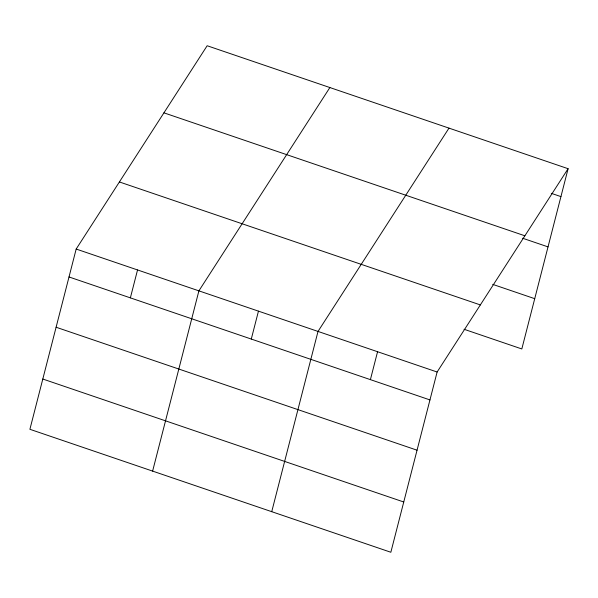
<?xml version="1.0" encoding="UTF-8"?>
<svg xmlns="http://www.w3.org/2000/svg" width="598" height="598" viewBox="0 0 598 598"><rect width="100%" height="100%" fill="white"/><g stroke="black" fill="none" stroke-linecap="round" stroke-linejoin="round"><path stroke-width="0.9" d="M76.178 249.045L29.9 429.297L390.845 552.26L437.123 372.008L568.1 168.703L207.155 45.74L76.178 249.045L437.123 372.008M130.371 297.864L137.54 269.952M152.617 471.104L198.902 290.852L329.879 87.547M251.287 339.059L258.456 311.147M271.731 511.679L318.009 331.434L448.986 128.129M370.401 379.633L377.57 351.721M568.1 168.703L521.822 348.955L464.018 329.259M551.296 193.333L560.931 196.615M163.934 112.835L524.88 235.791M522.63 238.236L548.022 246.884M492.685 284.356L534.724 298.679M119.406 181.956L480.344 304.92M69.017 276.964L429.955 399.927M56.107 327.233L417.045 450.197M42.809 379.027L403.747 501.991"/></g></svg>
